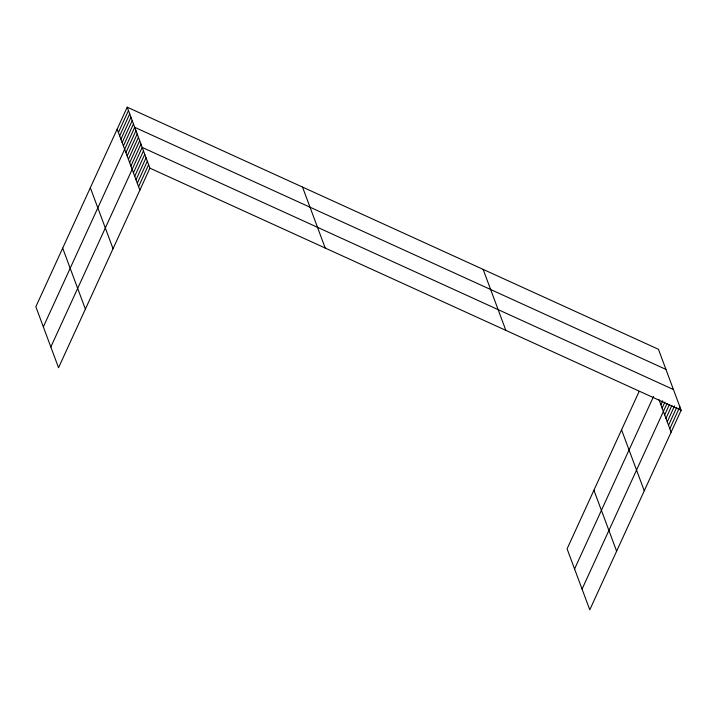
<?xml version="1.0" encoding="UTF-8"?>
<svg xmlns="http://www.w3.org/2000/svg" width="717" height="717" viewBox="0 0 717 717"><rect width="100%" height="100%" fill="white"/><g stroke="black" fill="none" stroke-linecap="round" stroke-linejoin="round"><path stroke-width="1.08" d="M127.214 107.191L35.85 306.751L58.552 367.722L149.916 168.163L127.214 107.191L658.448 349.278L681.15 410.249L589.786 609.808L567.084 548.837L639.143 391.437M118.413 132.493L128.46 110.543M119.667 135.845L129.714 113.895M120.913 139.197L130.96 117.247M122.159 142.549L132.206 120.608M123.414 145.91L133.461 123.96M43.343 326.871L134.706 127.312L665.941 369.398M125.905 152.613L135.952 130.664M127.16 155.965L137.207 134.016M128.406 159.317L138.453 137.368M129.652 162.669L139.698 140.729M130.906 166.03L140.953 144.081M50.835 346.992L142.199 147.433L673.433 389.519M133.443 172.833L143.49 150.884M134.724 176.292L144.771 154.343M136.015 179.743L146.062 157.803M137.297 183.202L147.344 161.253M138.587 186.653L148.634 164.713M574.577 568.957L653.572 396.402M660.886 404.764L662.714 400.776M662.132 408.116L664.874 402.129M582.07 589.078L667.034 403.492M664.668 414.928L669.239 404.953M665.959 418.378L671.892 405.41M667.24 421.838L674.554 405.876M668.531 425.289L676.749 407.337M669.812 428.748L679.859 406.799M149.916 168.163L681.15 410.249M659.013 399.736L671.103 432.199M621.558 429.841L644.269 490.813M593.918 490.222L616.62 551.194M483.141 269.395L505.843 330.367M302.52 187.083L325.222 248.055M117.167 129.141L139.869 190.113M90.333 187.746L113.035 248.718M62.684 248.136L85.386 309.108"/></g></svg>
